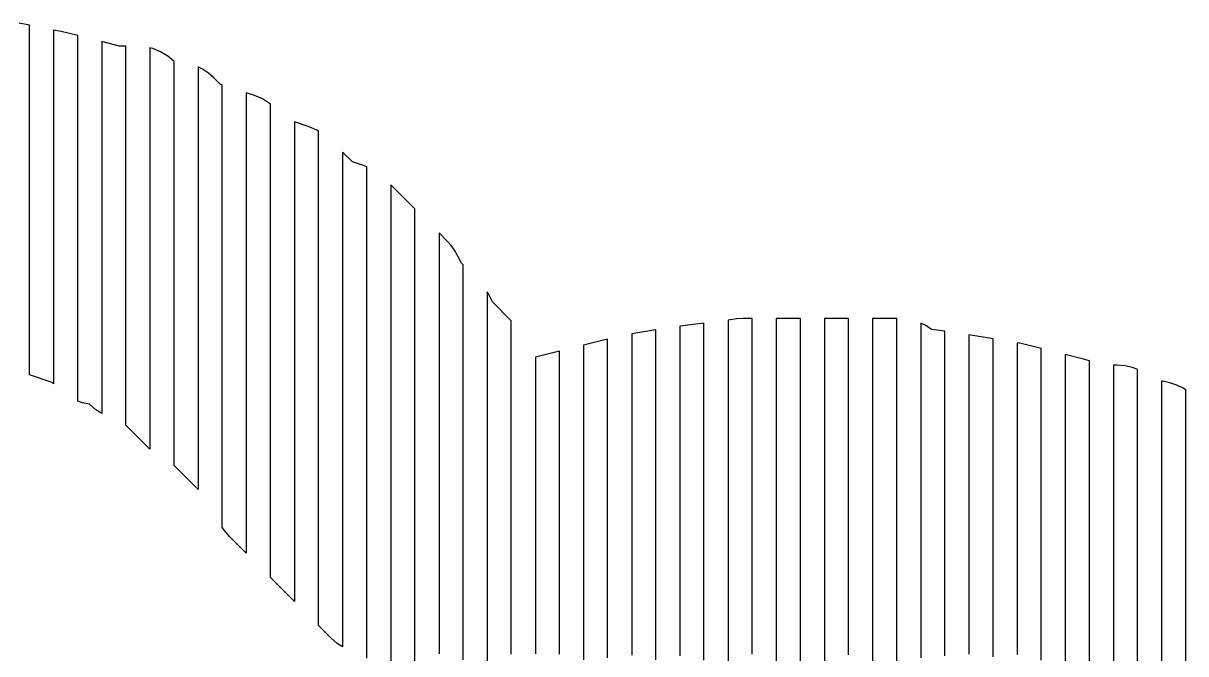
# Model space of a CAD drawing. Header units: millimetres. Extents: x -6 to 1890, y -8 to 898.
# Drawn here: x 1104.5 to 1297.6, y 540.3 to 645 of the extents above; entities that cross this region are included whole.
import ezdxf

# ---------------------------------------------------------------- set-up
doc = ezdxf.new("R2010")
doc.units = ezdxf.units.MM
doc.layers.add('PASSADAS_COMPLETAS', color=1, linetype='CONTINUOUS')
doc.layers.add('PECAS_2D', color=3, linetype='CONTINUOUS')

msp = doc.modelspace()

# ---------------------------------------------------------------- linework, layer by layer
at = {"layer": 'PASSADAS_COMPLETAS'}
for points in [[(1161.578, 539.551), (1161.578, 544.729), (1161.578, 546.024), (1161.578, 547.318), (1161.578, 548.613), (1161.578, 549.908), (1161.578, 551.202), (1161.578, 552.497), (1161.578, 602.985), (1161.578, 604.279), (1161.578, 605.574), (1161.578, 606.868), (1161.578, 608.163), (1161.578, 609.457), (1161.578, 610.752), (1161.578, 612.047), (1161.578, 613.341), (1161.578, 614.636), (1161.578, 615.93), (1161.578, 621.108), (1161.055, 621.329), (1159.215, 621.942), (1157.578, 623.579), (1157.578, 619.669), (1157.578, 618.365), (1157.578, 617.062), (1157.578, 615.758), (1157.578, 614.455), (1157.578, 613.151), (1157.578, 611.848), (1157.578, 610.544), (1157.578, 609.241), (1157.578, 607.938), (1157.578, 605.331), (1157.578, 555.798), (1157.578, 554.494), (1157.578, 553.191), (1157.578, 551.887), (1157.578, 550.584), (1157.578, 549.28), (1157.578, 547.977), (1157.578, 546.673), (1157.578, 541.46), (1156.685, 542.011), (1155.62, 542.923), (1153.578, 544.966), (1153.578, 550.179), (1153.578, 551.482), (1153.578, 552.786), (1153.578, 554.089), (1153.578, 555.392), (1153.578, 556.696), (1153.578, 557.999), (1153.578, 559.302), (1153.578, 607.525), (1153.578, 608.828), (1153.578, 610.132), (1153.578, 611.435), (1153.578, 612.738), (1153.578, 614.042), (1153.578, 615.345), (1153.578, 616.648), (1153.578, 617.952), (1153.578, 619.255), (1153.578, 620.558), (1153.578, 621.862), (1153.578, 627.075), (1153.299, 627.247), (1152.007, 627.792), (1149.578, 628.602), (1149.578, 624.748), (1149.578, 623.464), (1149.578, 622.179), (1149.578, 620.895), (1149.578, 619.61), (1149.578, 618.326), (1149.578, 617.042), (1149.578, 615.757), (1149.578, 614.473), (1149.578, 613.188), (1149.578, 611.904), (1149.578, 564.379), (1149.578, 563.095), (1149.578, 561.81), (1149.578, 560.526), (1149.578, 559.241), (1149.578, 557.957), (1149.578, 556.673), (1149.578, 555.388), (1149.578, 548.966), (1145.578, 552.966), (1145.578, 560.697), (1145.578, 561.986), (1145.578, 563.274), (1145.578, 564.563), (1145.578, 565.851), (1145.578, 567.14), (1145.578, 568.428), (1145.578, 569.717), (1145.578, 613.527), (1145.578, 614.816), (1145.578, 616.105), (1145.578, 617.393), (1145.578, 618.682), (1145.578, 619.97), (1145.578, 621.259), (1145.578, 622.547), (1145.578, 623.836), (1145.578, 626.413), (1145.578, 631.567), (1145.451, 631.676), (1144.251, 632.418), (1142.958, 632.962), (1141.578, 633.423), (1141.578, 629.535), (1141.578, 628.239), (1141.578, 625.647), (1141.578, 624.351), (1141.578, 623.056), (1141.578, 621.76), (1141.578, 620.464), (1141.578, 619.168), (1141.578, 617.872), (1141.578, 616.576), (1141.578, 615.28), (1141.578, 573.812), (1141.578, 572.516), (1141.578, 571.221), (1141.578, 569.925), (1141.578, 568.629), (1141.578, 567.333), (1141.578, 566.037), (1141.578, 564.741), (1141.578, 556.966), (1138.817, 559.727), (1137.904, 560.792), (1137.578, 561.32), (1137.578, 569.05), (1137.578, 570.339), (1137.578, 571.627), (1137.578, 572.915), (1137.578, 574.204), (1137.578, 575.492), (1137.578, 576.781), (1137.578, 578.069), (1137.578, 580.646), (1137.578, 618.007), (1137.578, 619.296), (1137.578, 620.584), (1137.578, 621.872), (1137.578, 623.161), (1137.578, 624.449), (1137.578, 625.737), (1137.578, 627.026), (1137.578, 628.314), (1137.578, 629.603), (1137.578, 630.891), (1137.578, 634.756), (1137.241, 634.868), (1136.175, 635.934), (1135.293, 636.709), (1134.302, 637.374), (1133.578, 637.731), (1133.578, 632.533), (1133.578, 631.233), (1133.578, 629.934), (1133.578, 628.634), (1133.578, 627.334), (1133.578, 626.035), (1133.578, 624.735), (1133.578, 623.435), (1133.578, 622.136), (1133.578, 620.836), (1133.578, 583.147), (1133.578, 581.847), (1133.578, 580.547), (1133.578, 579.248), (1133.578, 577.948), (1133.578, 576.648), (1133.578, 575.349), (1133.578, 574.049), (1133.578, 567.551), (1129.578, 571.551), (1129.578, 578.002), (1129.578, 579.293), (1129.578, 580.583), (1129.578, 581.873), (1129.578, 583.163), (1129.578, 584.453), (1129.578, 585.744), (1129.578, 621.871), (1129.578, 623.161), (1129.578, 624.451), (1129.578, 625.741), (1129.578, 627.031), (1129.578, 628.322), (1129.578, 629.612), (1129.578, 630.902), (1129.578, 633.483), (1129.578, 634.773), (1129.578, 638.644), (1128.565, 639.49), (1127.355, 640.22), (1126.037, 640.756), (1125.578, 640.864), (1125.578, 635.64), (1125.578, 634.334), (1125.578, 633.028), (1125.578, 631.722), (1125.578, 630.416), (1125.578, 629.11), (1125.578, 627.804), (1125.578, 626.498), (1125.578, 625.192), (1125.578, 623.886), (1125.578, 622.58), (1125.578, 588.624), (1125.578, 587.318), (1125.578, 586.012), (1125.578, 584.706), (1125.578, 583.4), (1125.578, 582.094), (1125.578, 580.788), (1125.578, 574.258), (1121.578, 578.258), (1121.578, 583.395), (1121.578, 584.68), (1121.578, 585.964), (1121.578, 587.248), (1121.578, 588.532), (1121.578, 589.816), (1121.578, 591.101), (1121.578, 624.49), (1121.578, 625.774), (1121.578, 627.059), (1121.578, 628.343), (1121.578, 629.627), (1121.578, 630.911), (1121.578, 632.195), (1121.578, 633.48), (1121.578, 636.048), (1121.578, 637.332), (1121.578, 641.185), (1120.519, 641.185), (1117.578, 641.92), (1117.578, 638.062), (1117.578, 636.776), (1117.578, 634.205), (1117.578, 632.919), (1117.578, 631.633), (1117.578, 630.347), (1117.578, 629.061), (1117.578, 627.775), (1117.578, 626.489), (1117.578, 625.203), (1117.578, 593.054), (1117.578, 591.768), (1117.578, 590.482), (1117.578, 589.196), (1117.578, 587.91), (1117.578, 586.624), (1117.578, 585.338), (1117.578, 580.194), (1116.615, 580.789), (1115.54, 581.711), (1114.401, 581.947), (1113.578, 582.232), (1113.578, 587.397), (1113.578, 588.688), (1113.578, 589.979), (1113.578, 591.271), (1113.578, 592.562), (1113.578, 593.853), (1113.578, 595.144), (1113.578, 627.425), (1113.578, 628.717), (1113.578, 630.008), (1113.578, 631.299), (1113.578, 632.59), (1113.578, 633.882), (1113.578, 635.173), (1113.578, 636.464), (1113.578, 637.755), (1113.578, 639.047), (1113.578, 642.92), (1110.843, 643.594), (1109.578, 643.846), (1109.578, 639.929), (1109.578, 638.624), (1109.578, 637.318), (1109.578, 636.012), (1109.578, 634.706), (1109.578, 633.401), (1109.578, 632.095), (1109.578, 630.789), (1109.578, 629.483), (1109.578, 628.178), (1109.578, 595.534), (1109.578, 594.228), (1109.578, 592.922), (1109.578, 591.617), (1109.578, 590.311), (1109.578, 589.005), (1109.578, 585.088), (1109.313, 585.353), (1105.578, 586.598), (1105.578, 590.468), (1105.578, 591.758), (1105.578, 593.048), (1105.578, 594.338), (1105.578, 595.628), (1105.578, 596.918), (1105.578, 627.877), (1105.578, 629.167), (1105.578, 630.457), (1105.578, 631.747), (1105.578, 633.037), (1105.578, 634.327), (1105.578, 635.617), (1105.578, 636.907), (1105.578, 639.487), (1105.578, 640.777), (1105.578, 644.646), (1103.882, 644.971)], [(1169.578, 535.226), (1169.578, 540.402), (1169.578, 541.696), (1169.578, 542.99), (1169.578, 544.284), (1169.578, 545.578), (1169.578, 546.872), (1169.578, 548.166), (1169.578, 594.753), (1169.578, 596.047), (1169.578, 597.342), (1169.578, 598.636), (1169.578, 599.93), (1169.578, 601.224), (1169.578, 602.518), (1169.578, 603.812), (1169.578, 605.106), (1169.578, 606.4), (1169.578, 607.694), (1169.578, 608.988), (1169.578, 614.165), (1165.578, 618.165), (1165.578, 612.997), (1165.578, 611.705), (1165.578, 610.413), (1165.578, 609.121), (1165.578, 607.83), (1165.578, 606.538), (1165.578, 605.246), (1165.578, 603.954), (1165.578, 602.662), (1165.578, 601.37), (1165.578, 600.078), (1165.578, 598.786), (1165.578, 549.695), (1165.578, 548.403), (1165.578, 547.111), (1165.578, 545.819), (1165.578, 544.527), (1165.578, 543.236), (1165.578, 541.944), (1165.578, 536.776)], [(1177.578, 539.275), (1177.578, 540.562), (1177.578, 541.848), (1177.578, 543.134), (1177.578, 546.993), (1177.578, 584.293), (1177.578, 586.865), (1177.578, 588.151), (1177.578, 589.438), (1177.578, 590.724), (1177.578, 592.01), (1177.578, 593.296), (1177.578, 594.582), (1177.578, 595.869), (1177.578, 597.155), (1177.578, 599.727), (1177.578, 604.872), (1177.29, 605.16), (1176.658, 606.425), (1176.176, 607.272), (1175.604, 608.065), (1174.953, 608.79), (1173.578, 610.165), (1173.578, 604.987), (1173.578, 603.692), (1173.578, 602.398), (1173.578, 601.104), (1173.578, 599.809), (1173.578, 598.515), (1173.578, 597.22), (1173.578, 595.926), (1173.578, 594.631), (1173.578, 593.337), (1173.578, 592.043), (1173.578, 589.454), (1173.578, 545.443), (1173.578, 544.149), (1173.578, 542.854), (1173.578, 541.56), (1173.578, 540.265)], [(1185.578, 540.226), (1185.578, 541.513), (1185.578, 542.801), (1185.578, 571.121), (1185.578, 572.408), (1185.578, 573.695), (1185.578, 576.27), (1185.578, 577.557), (1185.578, 578.845), (1185.578, 580.132), (1185.578, 581.419), (1185.578, 582.706), (1185.578, 583.994), (1185.578, 585.281), (1185.578, 586.568), (1185.578, 587.856), (1185.578, 595.579), (1182.46, 598.697), (1181.828, 599.962), (1181.578, 600.401), (1181.578, 595.184), (1181.578, 593.88), (1181.578, 592.576), (1181.578, 591.271), (1181.578, 589.967), (1181.578, 588.663), (1181.578, 587.359), (1181.578, 586.054), (1181.578, 584.75), (1181.578, 583.446), (1181.578, 582.141), (1181.578, 580.837), (1181.578, 579.533), (1181.578, 578.229), (1181.578, 576.924), (1181.578, 544.318), (1181.578, 543.014), (1181.578, 541.71), (1181.578, 540.405), (1181.578, 539.101)], [(1217.578, 539.237), (1217.578, 540.538), (1217.578, 541.84), (1217.578, 543.141), (1217.578, 544.443), (1217.578, 545.744), (1217.578, 549.648), (1217.578, 576.979), (1217.578, 578.28), (1217.578, 579.582), (1217.578, 580.883), (1217.578, 582.185), (1217.578, 583.486), (1217.578, 584.788), (1217.578, 586.089), (1217.578, 587.39), (1217.578, 588.692), (1217.578, 589.993), (1217.578, 595.199), (1213.578, 594.699), (1213.578, 589.483), (1213.578, 588.179), (1213.578, 586.875), (1213.578, 585.571), (1213.578, 584.267), (1213.578, 582.963), (1213.578, 581.659), (1213.578, 580.355), (1213.578, 579.051), (1213.578, 577.747), (1213.578, 576.443), (1213.578, 545.148), (1213.578, 543.844), (1213.578, 542.54), (1213.578, 541.236), (1213.578, 539.932)], [(1225.578, 540.22), (1225.578, 541.516), (1225.578, 542.812), (1225.578, 544.108), (1225.578, 545.404), (1225.578, 546.7), (1225.578, 577.801), (1225.578, 579.097), (1225.578, 580.393), (1225.578, 581.689), (1225.578, 582.985), (1225.578, 584.281), (1225.578, 585.576), (1225.578, 586.872), (1225.578, 588.168), (1225.578, 589.464), (1225.578, 590.76), (1225.578, 595.944), (1224.1, 595.944), (1222.972, 595.873), (1221.578, 595.699), (1221.578, 590.493), (1221.578, 589.192), (1221.578, 587.89), (1221.578, 586.589), (1221.578, 585.288), (1221.578, 583.986), (1221.578, 582.685), (1221.578, 581.383), (1221.578, 580.082), (1221.578, 578.78), (1221.578, 577.479), (1221.578, 546.244), (1221.578, 544.943), (1221.578, 543.641), (1221.578, 542.34), (1221.578, 541.038), (1221.578, 535.832)], [(1233.578, 537.673), (1233.578, 541.557), (1233.578, 542.852), (1233.578, 544.147), (1233.578, 545.442), (1233.578, 546.737), (1233.578, 548.032), (1233.578, 577.815), (1233.578, 579.11), (1233.578, 580.405), (1233.578, 581.7), (1233.578, 582.995), (1233.578, 584.289), (1233.578, 585.584), (1233.578, 586.879), (1233.578, 588.174), (1233.578, 589.469), (1233.578, 590.764), (1233.578, 592.059), (1233.578, 595.944), (1229.578, 595.944), (1229.578, 590.742), (1229.578, 589.441), (1229.578, 588.141), (1229.578, 586.841), (1229.578, 585.54), (1229.578, 584.24), (1229.578, 582.939), (1229.578, 581.639), (1229.578, 580.338), (1229.578, 579.038), (1229.578, 577.737), (1229.578, 547.827), (1229.578, 546.527), (1229.578, 545.226), (1229.578, 543.926), (1229.578, 542.625), (1229.578, 541.325), (1229.578, 537.424)], [(1241.578, 540.114), (1241.578, 541.413), (1241.578, 542.711), (1241.578, 544.01), (1241.578, 545.308), (1241.578, 546.606), (1241.578, 547.905), (1241.578, 577.767), (1241.578, 579.065), (1241.578, 580.363), (1241.578, 581.662), (1241.578, 582.96), (1241.578, 584.258), (1241.578, 585.557), (1241.578, 586.855), (1241.578, 588.154), (1241.578, 589.452), (1241.578, 590.75), (1241.578, 592.049), (1241.578, 595.944), (1237.578, 595.944), (1237.578, 592.059), (1237.578, 590.764), (1237.578, 589.469), (1237.578, 588.174), (1237.578, 586.879), (1237.578, 585.584), (1237.578, 584.289), (1237.578, 582.995), (1237.578, 581.7), (1237.578, 580.405), (1237.578, 579.11), (1237.578, 577.815), (1237.578, 548.032), (1237.578, 546.737), (1237.578, 545.442), (1237.578, 544.147), (1237.578, 542.852), (1237.578, 541.557), (1237.578, 537.673)], [(1249.578, 536.518), (1249.578, 540.393), (1249.578, 541.685), (1249.578, 542.977), (1249.578, 544.269), (1249.578, 545.561), (1249.578, 546.853), (1249.578, 577.857), (1249.578, 579.149), (1249.578, 580.441), (1249.578, 581.733), (1249.578, 583.025), (1249.578, 584.317), (1249.578, 585.609), (1249.578, 586.901), (1249.578, 588.192), (1249.578, 589.484), (1249.578, 590.776), (1249.578, 595.944), (1245.578, 595.944), (1245.578, 592.101), (1245.578, 590.82), (1245.578, 589.539), (1245.578, 588.258), (1245.578, 586.977), (1245.578, 585.696), (1245.578, 584.415), (1245.578, 583.134), (1245.578, 581.853), (1245.578, 580.572), (1245.578, 579.291), (1245.578, 578.01), (1245.578, 547.266), (1245.578, 545.985), (1245.578, 544.704), (1245.578, 543.423), (1245.578, 542.142), (1245.578, 540.861), (1245.578, 537.018)], [(1257.578, 539.97), (1257.578, 541.253), (1257.578, 542.536), (1257.578, 543.818), (1257.578, 545.101), (1257.578, 575.883), (1257.578, 577.165), (1257.578, 578.448), (1257.578, 579.73), (1257.578, 581.013), (1257.578, 582.296), (1257.578, 583.578), (1257.578, 584.861), (1257.578, 586.143), (1257.578, 587.426), (1257.578, 588.708), (1257.578, 589.991), (1257.578, 593.839), (1255.372, 594.154), (1254.406, 594.779), (1253.578, 595.177), (1253.578, 590.008), (1253.578, 588.716), (1253.578, 587.423), (1253.578, 586.131), (1253.578, 584.839), (1253.578, 583.547), (1253.578, 582.254), (1253.578, 580.962), (1253.578, 579.67), (1253.578, 578.378), (1253.578, 577.085), (1253.578, 546.071), (1253.578, 544.779), (1253.578, 543.487), (1253.578, 542.195), (1253.578, 540.902), (1253.578, 539.61)], [(1209.578, 539.27), (1209.578, 540.575), (1209.578, 541.88), (1209.578, 543.185), (1209.578, 544.49), (1209.578, 545.795), (1209.578, 577.115), (1209.578, 578.42), (1209.578, 579.725), (1209.578, 581.03), (1209.578, 582.335), (1209.578, 583.64), (1209.578, 584.945), (1209.578, 586.25), (1209.578, 587.555), (1209.578, 588.86), (1209.578, 594.08), (1205.578, 593.413), (1205.578, 588.21), (1205.578, 586.909), (1205.578, 585.608), (1205.578, 584.308), (1205.578, 583.007), (1205.578, 581.706), (1205.578, 580.405), (1205.578, 579.104), (1205.578, 577.804), (1205.578, 576.503), (1205.578, 575.202), (1205.578, 543.984), (1205.578, 542.683), (1205.578, 541.382), (1205.578, 540.081)], [(1265.578, 539.769), (1265.578, 541.058), (1265.578, 542.347), (1265.578, 575.851), (1265.578, 577.14), (1265.578, 578.428), (1265.578, 579.717), (1265.578, 581.006), (1265.578, 582.294), (1265.578, 583.583), (1265.578, 584.871), (1265.578, 586.16), (1265.578, 587.449), (1265.578, 588.737), (1265.578, 592.603), (1261.578, 593.267), (1261.578, 589.385), (1261.578, 588.091), (1261.578, 586.797), (1261.578, 585.502), (1261.578, 584.208), (1261.578, 582.914), (1261.578, 581.62), (1261.578, 580.326), (1261.578, 579.032), (1261.578, 577.737), (1261.578, 576.443), (1261.578, 544.089), (1261.578, 542.795), (1261.578, 541.501), (1261.578, 540.207)], [(1201.578, 539.629), (1201.578, 540.92), (1201.578, 542.21), (1201.578, 543.5), (1201.578, 544.79), (1201.578, 574.468), (1201.578, 575.758), (1201.578, 577.048), (1201.578, 578.339), (1201.578, 580.919), (1201.578, 582.21), (1201.578, 583.5), (1201.578, 584.79), (1201.578, 586.08), (1201.578, 587.371), (1201.578, 592.532), (1197.578, 591.532), (1197.578, 586.309), (1197.578, 585.004), (1197.578, 583.698), (1197.578, 582.392), (1197.578, 581.087), (1197.578, 579.781), (1197.578, 578.475), (1197.578, 577.17), (1197.578, 575.864), (1197.578, 574.559), (1197.578, 544.529), (1197.578, 543.223), (1197.578, 541.917), (1197.578, 540.612), (1197.578, 539.306)], [(1273.578, 539.253), (1273.578, 541.838), (1273.578, 572.865), (1273.578, 574.158), (1273.578, 575.45), (1273.578, 576.743), (1273.578, 578.036), (1273.578, 579.329), (1273.578, 580.622), (1273.578, 581.914), (1273.578, 583.207), (1273.578, 584.5), (1273.578, 585.793), (1273.578, 587.085), (1273.578, 590.964), (1270.256, 591.794), (1269.578, 591.935), (1269.578, 588.052), (1269.578, 586.758), (1269.578, 585.464), (1269.578, 584.169), (1269.578, 582.875), (1269.578, 581.581), (1269.578, 580.286), (1269.578, 578.992), (1269.578, 577.698), (1269.578, 576.403), (1269.578, 575.109), (1269.578, 573.815), (1269.578, 541.457), (1269.578, 540.163)], [(1193.578, 540.24), (1193.578, 541.529), (1193.578, 542.819), (1193.578, 572.478), (1193.578, 573.768), (1193.578, 575.057), (1193.578, 576.347), (1193.578, 577.637), (1193.578, 578.926), (1193.578, 580.216), (1193.578, 581.505), (1193.578, 582.795), (1193.578, 584.084), (1193.578, 585.374), (1193.578, 590.532), (1189.578, 589.532), (1189.578, 584.347), (1189.578, 583.051), (1189.578, 581.755), (1189.578, 580.459), (1189.578, 579.163), (1189.578, 577.867), (1189.578, 576.571), (1189.578, 575.275), (1189.578, 573.978), (1189.578, 572.682), (1189.578, 571.386), (1189.578, 542.871), (1189.578, 541.575), (1189.578, 540.279)], [(1281.578, 535.891), (1281.578, 569.513), (1281.578, 570.806), (1281.578, 572.099), (1281.578, 573.393), (1281.578, 574.686), (1281.578, 575.979), (1281.578, 577.272), (1281.578, 578.565), (1281.578, 579.858), (1281.578, 581.151), (1281.578, 582.445), (1281.578, 583.738), (1281.578, 585.031), (1281.578, 588.91), (1280.597, 589.209), (1277.578, 589.964), (1277.578, 586.091), (1277.578, 584.8), (1277.578, 583.509), (1277.578, 582.218), (1277.578, 580.927), (1277.578, 579.636), (1277.578, 578.345), (1277.578, 577.054), (1277.578, 575.763), (1277.578, 574.472), (1277.578, 573.181), (1277.578, 571.89), (1277.578, 538.323)], [(1289.578, 531.794), (1289.578, 568.059), (1289.578, 570.649), (1289.578, 571.944), (1289.578, 573.239), (1289.578, 574.534), (1289.578, 575.83), (1289.578, 577.125), (1289.578, 578.42), (1289.578, 579.715), (1289.578, 581.01), (1289.578, 582.305), (1289.578, 587.486), (1288.906, 587.759), (1287.53, 588.082), (1286.146, 588.188), (1285.578, 588.188), (1285.578, 584.333), (1285.578, 583.048), (1285.578, 581.763), (1285.578, 580.477), (1285.578, 579.192), (1285.578, 577.907), (1285.578, 576.622), (1285.578, 575.337), (1285.578, 574.052), (1285.578, 572.767), (1285.578, 571.482), (1285.578, 568.912), (1285.578, 534.215)], [(1297.578, 524.965), (1297.578, 563.534), (1297.578, 564.819), (1297.578, 566.105), (1297.578, 567.391), (1297.578, 568.676), (1297.578, 569.962), (1297.578, 571.247), (1297.578, 572.533), (1297.578, 573.819), (1297.578, 575.104), (1297.578, 576.39), (1297.578, 577.676), (1297.578, 578.961), (1297.578, 584.104), (1297.171, 584.377), (1296.091, 584.91), (1294.951, 585.296), (1293.78, 585.527), (1293.578, 585.54), (1293.578, 580.397), (1293.578, 579.111), (1293.578, 577.826), (1293.578, 576.54), (1293.578, 575.254), (1293.578, 573.968), (1293.578, 572.683), (1293.578, 571.397), (1293.578, 570.111), (1293.578, 568.825), (1293.578, 567.54), (1293.578, 566.254), (1293.578, 528.967)]]:
    msp.add_lwpolyline(points, dxfattribs=at)
at = {"layer": 'PECAS_2D'}
for points in [[(1161.578, 539.551), (1161.578, 544.729), (1161.578, 546.024), (1161.578, 547.318), (1161.578, 548.613), (1161.578, 549.908), (1161.578, 551.202), (1161.578, 552.497), (1161.578, 602.985), (1161.578, 604.279), (1161.578, 605.574), (1161.578, 606.868), (1161.578, 608.163), (1161.578, 609.457), (1161.578, 610.752), (1161.578, 612.047), (1161.578, 613.341), (1161.578, 614.636), (1161.578, 615.93), (1161.578, 621.108), (1161.055, 621.329), (1159.215, 621.942), (1157.578, 623.579), (1157.578, 619.669), (1157.578, 618.365), (1157.578, 617.062), (1157.578, 615.758), (1157.578, 614.455), (1157.578, 613.151), (1157.578, 611.848), (1157.578, 610.544), (1157.578, 609.241), (1157.578, 607.938), (1157.578, 605.331), (1157.578, 555.798), (1157.578, 554.494), (1157.578, 553.191), (1157.578, 551.887), (1157.578, 550.584), (1157.578, 549.28), (1157.578, 547.977), (1157.578, 546.673), (1157.578, 541.46), (1156.685, 542.011), (1155.62, 542.923), (1153.578, 544.966), (1153.578, 550.179), (1153.578, 551.482), (1153.578, 552.786), (1153.578, 554.089), (1153.578, 555.392), (1153.578, 556.696), (1153.578, 557.999), (1153.578, 559.302), (1153.578, 607.525), (1153.578, 608.828), (1153.578, 610.132), (1153.578, 611.435), (1153.578, 612.738), (1153.578, 614.042), (1153.578, 615.345), (1153.578, 616.648), (1153.578, 617.952), (1153.578, 619.255), (1153.578, 620.558), (1153.578, 621.862), (1153.578, 627.075), (1153.299, 627.247), (1152.007, 627.792), (1149.578, 628.602), (1149.578, 624.748), (1149.578, 623.464), (1149.578, 622.179), (1149.578, 620.895), (1149.578, 619.61), (1149.578, 618.326), (1149.578, 617.042), (1149.578, 615.757), (1149.578, 614.473), (1149.578, 613.188), (1149.578, 611.904), (1149.578, 564.379), (1149.578, 563.095), (1149.578, 561.81), (1149.578, 560.526), (1149.578, 559.241), (1149.578, 557.957), (1149.578, 556.673), (1149.578, 555.388), (1149.578, 548.966), (1145.578, 552.966), (1145.578, 560.697), (1145.578, 561.986), (1145.578, 563.274), (1145.578, 564.563), (1145.578, 565.851), (1145.578, 567.14), (1145.578, 568.428), (1145.578, 569.717), (1145.578, 613.527), (1145.578, 614.816), (1145.578, 616.105), (1145.578, 617.393), (1145.578, 618.682), (1145.578, 619.97), (1145.578, 621.259), (1145.578, 622.547), (1145.578, 623.836), (1145.578, 626.413), (1145.578, 631.567), (1145.451, 631.676), (1144.251, 632.418), (1142.958, 632.962), (1141.578, 633.423), (1141.578, 629.535), (1141.578, 628.239), (1141.578, 625.647), (1141.578, 624.351), (1141.578, 623.056), (1141.578, 621.76), (1141.578, 620.464), (1141.578, 619.168), (1141.578, 617.872), (1141.578, 616.576), (1141.578, 615.28), (1141.578, 573.812), (1141.578, 572.516), (1141.578, 571.221), (1141.578, 569.925), (1141.578, 568.629), (1141.578, 567.333), (1141.578, 566.037), (1141.578, 564.741), (1141.578, 556.966), (1138.817, 559.727), (1137.904, 560.792), (1137.578, 561.32), (1137.578, 569.05), (1137.578, 570.339), (1137.578, 571.627), (1137.578, 572.915), (1137.578, 574.204), (1137.578, 575.492), (1137.578, 576.781), (1137.578, 578.069), (1137.578, 580.646), (1137.578, 618.007), (1137.578, 619.296), (1137.578, 620.584), (1137.578, 621.872), (1137.578, 623.161), (1137.578, 624.449), (1137.578, 625.737), (1137.578, 627.026), (1137.578, 628.314), (1137.578, 629.603), (1137.578, 630.891), (1137.578, 634.756), (1137.241, 634.868), (1136.175, 635.934), (1135.293, 636.709), (1134.302, 637.374), (1133.578, 637.731), (1133.578, 632.533), (1133.578, 631.233), (1133.578, 629.934), (1133.578, 628.634), (1133.578, 627.334), (1133.578, 626.035), (1133.578, 624.735), (1133.578, 623.435), (1133.578, 622.136), (1133.578, 620.836), (1133.578, 583.147), (1133.578, 581.847), (1133.578, 580.547), (1133.578, 579.248), (1133.578, 577.948), (1133.578, 576.648), (1133.578, 575.349), (1133.578, 574.049), (1133.578, 567.551), (1129.578, 571.551), (1129.578, 578.002), (1129.578, 579.293), (1129.578, 580.583), (1129.578, 581.873), (1129.578, 583.163), (1129.578, 584.453), (1129.578, 585.744), (1129.578, 621.871), (1129.578, 623.161), (1129.578, 624.451), (1129.578, 625.741), (1129.578, 627.031), (1129.578, 628.322), (1129.578, 629.612), (1129.578, 630.902), (1129.578, 633.483), (1129.578, 634.773), (1129.578, 638.644), (1128.565, 639.49), (1127.355, 640.22), (1126.037, 640.756), (1125.578, 640.864), (1125.578, 635.64), (1125.578, 634.334), (1125.578, 633.028), (1125.578, 631.722), (1125.578, 630.416), (1125.578, 629.11), (1125.578, 627.804), (1125.578, 626.498), (1125.578, 625.192), (1125.578, 623.886), (1125.578, 622.58), (1125.578, 588.624), (1125.578, 587.318), (1125.578, 586.012), (1125.578, 584.706), (1125.578, 583.4), (1125.578, 582.094), (1125.578, 580.788), (1125.578, 574.258), (1121.578, 578.258), (1121.578, 583.395), (1121.578, 584.68), (1121.578, 585.964), (1121.578, 587.248), (1121.578, 588.532), (1121.578, 589.816), (1121.578, 591.101), (1121.578, 624.49), (1121.578, 625.774), (1121.578, 627.059), (1121.578, 628.343), (1121.578, 629.627), (1121.578, 630.911), (1121.578, 632.195), (1121.578, 633.48), (1121.578, 636.048), (1121.578, 637.332), (1121.578, 641.185), (1120.519, 641.185), (1117.578, 641.92), (1117.578, 638.062), (1117.578, 636.776), (1117.578, 634.205), (1117.578, 632.919), (1117.578, 631.633), (1117.578, 630.347), (1117.578, 629.061), (1117.578, 627.775), (1117.578, 626.489), (1117.578, 625.203), (1117.578, 593.054), (1117.578, 591.768), (1117.578, 590.482), (1117.578, 589.196), (1117.578, 587.91), (1117.578, 586.624), (1117.578, 585.338), (1117.578, 580.194), (1116.615, 580.789), (1115.54, 581.711), (1114.401, 581.947), (1113.578, 582.232), (1113.578, 587.397), (1113.578, 588.688), (1113.578, 589.979), (1113.578, 591.271), (1113.578, 592.562), (1113.578, 593.853), (1113.578, 595.144), (1113.578, 627.425), (1113.578, 628.717), (1113.578, 630.008), (1113.578, 631.299), (1113.578, 632.59), (1113.578, 633.882), (1113.578, 635.173), (1113.578, 636.464), (1113.578, 637.755), (1113.578, 639.047), (1113.578, 642.92), (1110.843, 643.594), (1109.578, 643.846), (1109.578, 639.929), (1109.578, 638.624), (1109.578, 637.318), (1109.578, 636.012), (1109.578, 634.706), (1109.578, 633.401), (1109.578, 632.095), (1109.578, 630.789), (1109.578, 629.483), (1109.578, 628.178), (1109.578, 595.534), (1109.578, 594.228), (1109.578, 592.922), (1109.578, 591.617), (1109.578, 590.311), (1109.578, 589.005), (1109.578, 585.088), (1109.313, 585.353), (1105.578, 586.598), (1105.578, 590.468), (1105.578, 591.758), (1105.578, 593.048), (1105.578, 594.338), (1105.578, 595.628), (1105.578, 596.918), (1105.578, 627.877), (1105.578, 629.167), (1105.578, 630.457), (1105.578, 631.747), (1105.578, 633.037), (1105.578, 634.327), (1105.578, 635.617), (1105.578, 636.907), (1105.578, 639.487), (1105.578, 640.777), (1105.578, 644.646), (1103.882, 644.971)], [(1169.578, 535.226), (1169.578, 540.402), (1169.578, 541.696), (1169.578, 542.99), (1169.578, 544.284), (1169.578, 545.578), (1169.578, 546.872), (1169.578, 548.166), (1169.578, 594.753), (1169.578, 596.047), (1169.578, 597.342), (1169.578, 598.636), (1169.578, 599.93), (1169.578, 601.224), (1169.578, 602.518), (1169.578, 603.812), (1169.578, 605.106), (1169.578, 606.4), (1169.578, 607.694), (1169.578, 608.988), (1169.578, 614.165), (1165.578, 618.165), (1165.578, 612.997), (1165.578, 611.705), (1165.578, 610.413), (1165.578, 609.121), (1165.578, 607.83), (1165.578, 606.538), (1165.578, 605.246), (1165.578, 603.954), (1165.578, 602.662), (1165.578, 601.37), (1165.578, 600.078), (1165.578, 598.786), (1165.578, 549.695), (1165.578, 548.403), (1165.578, 547.111), (1165.578, 545.819), (1165.578, 544.527), (1165.578, 543.236), (1165.578, 541.944), (1165.578, 536.776)], [(1177.578, 539.275), (1177.578, 540.562), (1177.578, 541.848), (1177.578, 543.134), (1177.578, 546.993), (1177.578, 584.293), (1177.578, 586.865), (1177.578, 588.151), (1177.578, 589.438), (1177.578, 590.724), (1177.578, 592.01), (1177.578, 593.296), (1177.578, 594.582), (1177.578, 595.869), (1177.578, 597.155), (1177.578, 599.727), (1177.578, 604.872), (1177.29, 605.16), (1176.658, 606.425), (1176.176, 607.272), (1175.604, 608.065), (1174.953, 608.79), (1173.578, 610.165), (1173.578, 604.987), (1173.578, 603.692), (1173.578, 602.398), (1173.578, 601.104), (1173.578, 599.809), (1173.578, 598.515), (1173.578, 597.22), (1173.578, 595.926), (1173.578, 594.631), (1173.578, 593.337), (1173.578, 592.043), (1173.578, 589.454), (1173.578, 545.443), (1173.578, 544.149), (1173.578, 542.854), (1173.578, 541.56), (1173.578, 540.265)], [(1185.578, 540.226), (1185.578, 541.513), (1185.578, 542.801), (1185.578, 571.121), (1185.578, 572.408), (1185.578, 573.695), (1185.578, 576.27), (1185.578, 577.557), (1185.578, 578.845), (1185.578, 580.132), (1185.578, 581.419), (1185.578, 582.706), (1185.578, 583.994), (1185.578, 585.281), (1185.578, 586.568), (1185.578, 587.856), (1185.578, 595.579), (1182.46, 598.697), (1181.828, 599.962), (1181.578, 600.401), (1181.578, 595.184), (1181.578, 593.88), (1181.578, 592.576), (1181.578, 591.271), (1181.578, 589.967), (1181.578, 588.663), (1181.578, 587.359), (1181.578, 586.054), (1181.578, 584.75), (1181.578, 583.446), (1181.578, 582.141), (1181.578, 580.837), (1181.578, 579.533), (1181.578, 578.229), (1181.578, 576.924), (1181.578, 544.318), (1181.578, 543.014), (1181.578, 541.71), (1181.578, 540.405), (1181.578, 539.101)], [(1217.578, 539.237), (1217.578, 540.538), (1217.578, 541.84), (1217.578, 543.141), (1217.578, 544.443), (1217.578, 545.744), (1217.578, 549.648), (1217.578, 576.979), (1217.578, 578.28), (1217.578, 579.582), (1217.578, 580.883), (1217.578, 582.185), (1217.578, 583.486), (1217.578, 584.788), (1217.578, 586.089), (1217.578, 587.39), (1217.578, 588.692), (1217.578, 589.993), (1217.578, 595.199), (1213.578, 594.699), (1213.578, 589.483), (1213.578, 588.179), (1213.578, 586.875), (1213.578, 585.571), (1213.578, 584.267), (1213.578, 582.963), (1213.578, 581.659), (1213.578, 580.355), (1213.578, 579.051), (1213.578, 577.747), (1213.578, 576.443), (1213.578, 545.148), (1213.578, 543.844), (1213.578, 542.54), (1213.578, 541.236), (1213.578, 539.932)], [(1225.578, 540.22), (1225.578, 541.516), (1225.578, 542.812), (1225.578, 544.108), (1225.578, 545.404), (1225.578, 546.7), (1225.578, 577.801), (1225.578, 579.097), (1225.578, 580.393), (1225.578, 581.689), (1225.578, 582.985), (1225.578, 584.281), (1225.578, 585.576), (1225.578, 586.872), (1225.578, 588.168), (1225.578, 589.464), (1225.578, 590.76), (1225.578, 595.944), (1224.1, 595.944), (1222.972, 595.873), (1221.578, 595.699), (1221.578, 590.493), (1221.578, 589.192), (1221.578, 587.89), (1221.578, 586.589), (1221.578, 585.288), (1221.578, 583.986), (1221.578, 582.685), (1221.578, 581.383), (1221.578, 580.082), (1221.578, 578.78), (1221.578, 577.479), (1221.578, 546.244), (1221.578, 544.943), (1221.578, 543.641), (1221.578, 542.34), (1221.578, 541.038), (1221.578, 535.832)], [(1233.578, 537.673), (1233.578, 541.557), (1233.578, 542.852), (1233.578, 544.147), (1233.578, 545.442), (1233.578, 546.737), (1233.578, 548.032), (1233.578, 577.815), (1233.578, 579.11), (1233.578, 580.405), (1233.578, 581.7), (1233.578, 582.995), (1233.578, 584.289), (1233.578, 585.584), (1233.578, 586.879), (1233.578, 588.174), (1233.578, 589.469), (1233.578, 590.764), (1233.578, 592.059), (1233.578, 595.944), (1229.578, 595.944), (1229.578, 590.742), (1229.578, 589.441), (1229.578, 588.141), (1229.578, 586.841), (1229.578, 585.54), (1229.578, 584.24), (1229.578, 582.939), (1229.578, 581.639), (1229.578, 580.338), (1229.578, 579.038), (1229.578, 577.737), (1229.578, 547.827), (1229.578, 546.527), (1229.578, 545.226), (1229.578, 543.926), (1229.578, 542.625), (1229.578, 541.325), (1229.578, 537.424)], [(1241.578, 540.114), (1241.578, 541.413), (1241.578, 542.711), (1241.578, 544.01), (1241.578, 545.308), (1241.578, 546.606), (1241.578, 547.905), (1241.578, 577.767), (1241.578, 579.065), (1241.578, 580.363), (1241.578, 581.662), (1241.578, 582.96), (1241.578, 584.258), (1241.578, 585.557), (1241.578, 586.855), (1241.578, 588.154), (1241.578, 589.452), (1241.578, 590.75), (1241.578, 592.049), (1241.578, 595.944), (1237.578, 595.944), (1237.578, 592.059), (1237.578, 590.764), (1237.578, 589.469), (1237.578, 588.174), (1237.578, 586.879), (1237.578, 585.584), (1237.578, 584.289), (1237.578, 582.995), (1237.578, 581.7), (1237.578, 580.405), (1237.578, 579.11), (1237.578, 577.815), (1237.578, 548.032), (1237.578, 546.737), (1237.578, 545.442), (1237.578, 544.147), (1237.578, 542.852), (1237.578, 541.557), (1237.578, 537.673)], [(1249.578, 536.518), (1249.578, 540.393), (1249.578, 541.685), (1249.578, 542.977), (1249.578, 544.269), (1249.578, 545.561), (1249.578, 546.853), (1249.578, 577.857), (1249.578, 579.149), (1249.578, 580.441), (1249.578, 581.733), (1249.578, 583.025), (1249.578, 584.317), (1249.578, 585.609), (1249.578, 586.901), (1249.578, 588.192), (1249.578, 589.484), (1249.578, 590.776), (1249.578, 595.944), (1245.578, 595.944), (1245.578, 592.101), (1245.578, 590.82), (1245.578, 589.539), (1245.578, 588.258), (1245.578, 586.977), (1245.578, 585.696), (1245.578, 584.415), (1245.578, 583.134), (1245.578, 581.853), (1245.578, 580.572), (1245.578, 579.291), (1245.578, 578.01), (1245.578, 547.266), (1245.578, 545.985), (1245.578, 544.704), (1245.578, 543.423), (1245.578, 542.142), (1245.578, 540.861), (1245.578, 537.018)], [(1257.578, 539.97), (1257.578, 541.253), (1257.578, 542.536), (1257.578, 543.818), (1257.578, 545.101), (1257.578, 575.883), (1257.578, 577.165), (1257.578, 578.448), (1257.578, 579.73), (1257.578, 581.013), (1257.578, 582.296), (1257.578, 583.578), (1257.578, 584.861), (1257.578, 586.143), (1257.578, 587.426), (1257.578, 588.708), (1257.578, 589.991), (1257.578, 593.839), (1255.372, 594.154), (1254.406, 594.779), (1253.578, 595.177), (1253.578, 590.008), (1253.578, 588.716), (1253.578, 587.423), (1253.578, 586.131), (1253.578, 584.839), (1253.578, 583.547), (1253.578, 582.254), (1253.578, 580.962), (1253.578, 579.67), (1253.578, 578.378), (1253.578, 577.085), (1253.578, 546.071), (1253.578, 544.779), (1253.578, 543.487), (1253.578, 542.195), (1253.578, 540.902), (1253.578, 539.61)], [(1209.578, 539.27), (1209.578, 540.575), (1209.578, 541.88), (1209.578, 543.185), (1209.578, 544.49), (1209.578, 545.795), (1209.578, 577.115), (1209.578, 578.42), (1209.578, 579.725), (1209.578, 581.03), (1209.578, 582.335), (1209.578, 583.64), (1209.578, 584.945), (1209.578, 586.25), (1209.578, 587.555), (1209.578, 588.86), (1209.578, 594.08), (1205.578, 593.413), (1205.578, 588.21), (1205.578, 586.909), (1205.578, 585.608), (1205.578, 584.308), (1205.578, 583.007), (1205.578, 581.706), (1205.578, 580.405), (1205.578, 579.104), (1205.578, 577.804), (1205.578, 576.503), (1205.578, 575.202), (1205.578, 543.984), (1205.578, 542.683), (1205.578, 541.382), (1205.578, 540.081)], [(1265.578, 539.769), (1265.578, 541.058), (1265.578, 542.347), (1265.578, 575.851), (1265.578, 577.14), (1265.578, 578.428), (1265.578, 579.717), (1265.578, 581.006), (1265.578, 582.294), (1265.578, 583.583), (1265.578, 584.871), (1265.578, 586.16), (1265.578, 587.449), (1265.578, 588.737), (1265.578, 592.603), (1261.578, 593.267), (1261.578, 589.385), (1261.578, 588.091), (1261.578, 586.797), (1261.578, 585.502), (1261.578, 584.208), (1261.578, 582.914), (1261.578, 581.62), (1261.578, 580.326), (1261.578, 579.032), (1261.578, 577.737), (1261.578, 576.443), (1261.578, 544.089), (1261.578, 542.795), (1261.578, 541.501), (1261.578, 540.207)], [(1201.578, 539.629), (1201.578, 540.92), (1201.578, 542.21), (1201.578, 543.5), (1201.578, 544.79), (1201.578, 574.468), (1201.578, 575.758), (1201.578, 577.048), (1201.578, 578.339), (1201.578, 580.919), (1201.578, 582.21), (1201.578, 583.5), (1201.578, 584.79), (1201.578, 586.08), (1201.578, 587.371), (1201.578, 592.532), (1197.578, 591.532), (1197.578, 586.309), (1197.578, 585.004), (1197.578, 583.698), (1197.578, 582.392), (1197.578, 581.087), (1197.578, 579.781), (1197.578, 578.475), (1197.578, 577.17), (1197.578, 575.864), (1197.578, 574.559), (1197.578, 544.529), (1197.578, 543.223), (1197.578, 541.917), (1197.578, 540.612), (1197.578, 539.306)], [(1273.578, 539.253), (1273.578, 541.838), (1273.578, 572.865), (1273.578, 574.158), (1273.578, 575.45), (1273.578, 576.743), (1273.578, 578.036), (1273.578, 579.329), (1273.578, 580.622), (1273.578, 581.914), (1273.578, 583.207), (1273.578, 584.5), (1273.578, 585.793), (1273.578, 587.085), (1273.578, 590.964), (1270.256, 591.794), (1269.578, 591.935), (1269.578, 588.052), (1269.578, 586.758), (1269.578, 585.464), (1269.578, 584.169), (1269.578, 582.875), (1269.578, 581.581), (1269.578, 580.286), (1269.578, 578.992), (1269.578, 577.698), (1269.578, 576.403), (1269.578, 575.109), (1269.578, 573.815), (1269.578, 541.457), (1269.578, 540.163)], [(1193.578, 540.24), (1193.578, 541.529), (1193.578, 542.819), (1193.578, 572.478), (1193.578, 573.768), (1193.578, 575.057), (1193.578, 576.347), (1193.578, 577.637), (1193.578, 578.926), (1193.578, 580.216), (1193.578, 581.505), (1193.578, 582.795), (1193.578, 584.084), (1193.578, 585.374), (1193.578, 590.532), (1189.578, 589.532), (1189.578, 584.347), (1189.578, 583.051), (1189.578, 581.755), (1189.578, 580.459), (1189.578, 579.163), (1189.578, 577.867), (1189.578, 576.571), (1189.578, 575.275), (1189.578, 573.978), (1189.578, 572.682), (1189.578, 571.386), (1189.578, 542.871), (1189.578, 541.575), (1189.578, 540.279)], [(1281.578, 535.891), (1281.578, 569.513), (1281.578, 570.806), (1281.578, 572.099), (1281.578, 573.393), (1281.578, 574.686), (1281.578, 575.979), (1281.578, 577.272), (1281.578, 578.565), (1281.578, 579.858), (1281.578, 581.151), (1281.578, 582.445), (1281.578, 583.738), (1281.578, 585.031), (1281.578, 588.91), (1280.597, 589.209), (1277.578, 589.964), (1277.578, 586.091), (1277.578, 584.8), (1277.578, 583.509), (1277.578, 582.218), (1277.578, 580.927), (1277.578, 579.636), (1277.578, 578.345), (1277.578, 577.054), (1277.578, 575.763), (1277.578, 574.472), (1277.578, 573.181), (1277.578, 571.89), (1277.578, 538.323)], [(1289.578, 531.794), (1289.578, 568.059), (1289.578, 570.649), (1289.578, 571.944), (1289.578, 573.239), (1289.578, 574.534), (1289.578, 575.83), (1289.578, 577.125), (1289.578, 578.42), (1289.578, 579.715), (1289.578, 581.01), (1289.578, 582.305), (1289.578, 587.486), (1288.906, 587.759), (1287.53, 588.082), (1286.146, 588.188), (1285.578, 588.188), (1285.578, 584.333), (1285.578, 583.048), (1285.578, 581.763), (1285.578, 580.477), (1285.578, 579.192), (1285.578, 577.907), (1285.578, 576.622), (1285.578, 575.337), (1285.578, 574.052), (1285.578, 572.767), (1285.578, 571.482), (1285.578, 568.912), (1285.578, 534.215)], [(1297.578, 524.965), (1297.578, 563.534), (1297.578, 564.819), (1297.578, 566.105), (1297.578, 567.391), (1297.578, 568.676), (1297.578, 569.962), (1297.578, 571.247), (1297.578, 572.533), (1297.578, 573.819), (1297.578, 575.104), (1297.578, 576.39), (1297.578, 577.676), (1297.578, 578.961), (1297.578, 584.104), (1297.171, 584.377), (1296.091, 584.91), (1294.951, 585.296), (1293.78, 585.527), (1293.578, 585.54), (1293.578, 580.397), (1293.578, 579.111), (1293.578, 577.826), (1293.578, 576.54), (1293.578, 575.254), (1293.578, 573.968), (1293.578, 572.683), (1293.578, 571.397), (1293.578, 570.111), (1293.578, 568.825), (1293.578, 567.54), (1293.578, 566.254), (1293.578, 528.967)]]:
    msp.add_lwpolyline(points, dxfattribs=at)

doc.saveas('drawing.dxf')
